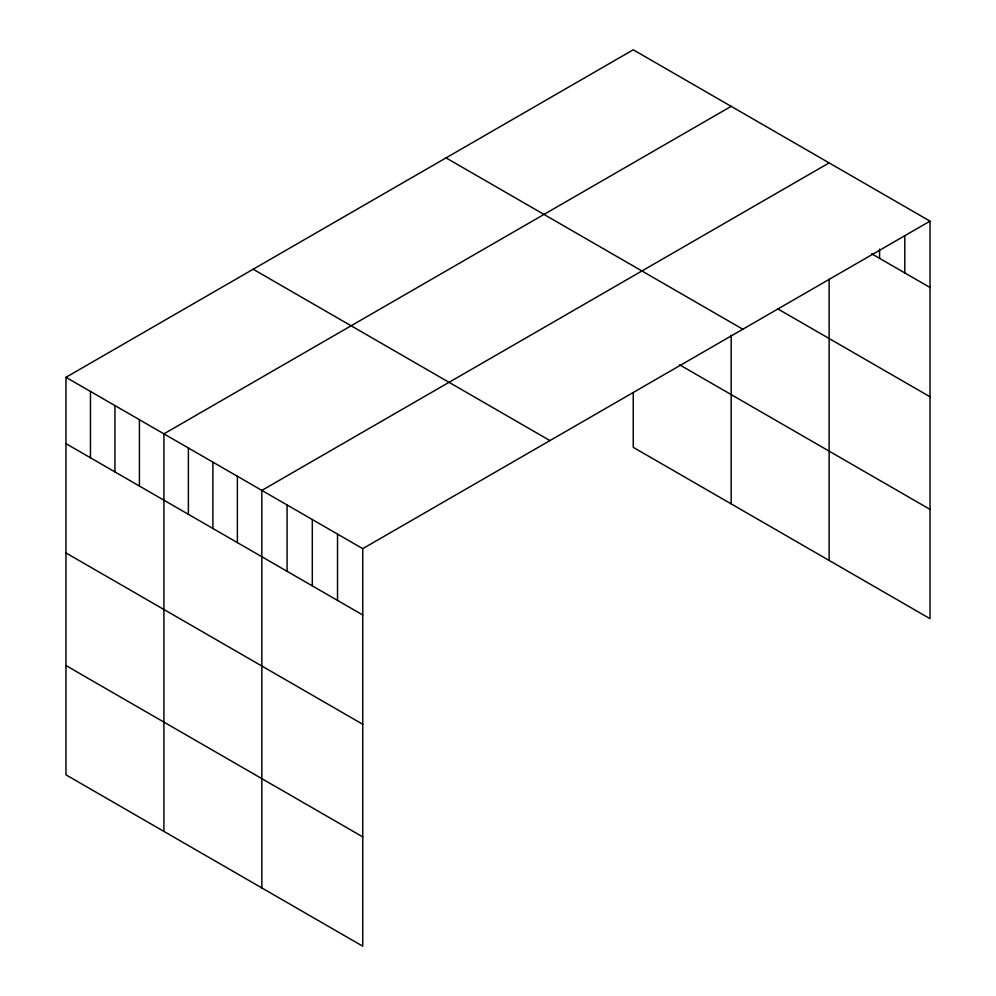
<?xml version="1.0" encoding="UTF-8"?>
<svg xmlns="http://www.w3.org/2000/svg" width="996" height="996" viewBox="0 0 996 996"><rect width="100%" height="100%" fill="white"/><g stroke="black" fill="none" stroke-linecap="round" stroke-linejoin="round"><path stroke-width="1.49" d="M930.027 221.149L362.756 548.659L362.756 946.2L65.973 774.851L65.973 377.31L633.244 49.8L930.027 221.149L930.027 618.69L633.244 447.341L633.244 392.698M731.176 106.348L163.917 433.858L163.917 831.399M829.12 162.896L261.848 490.406L261.848 887.946M871.612 253.756L930.027 287.483M777.577 308.76L930.027 396.781M446.046 157.878L742.829 329.228M679.633 364.822L930.027 509.392M253.171 269.231L549.954 440.581M65.973 377.31L362.756 548.659M65.973 443.643L362.756 614.993M65.973 552.942L362.756 724.291M65.973 665.552L362.756 836.901M904.804 235.89L904.804 272.916M879.58 249.1L879.58 258.35M829.12 279.316L829.12 560.437M731.176 335.316L731.176 503.889M337.532 534.093L337.532 600.426M312.308 519.526L312.308 585.86M287.072 504.96L287.072 571.293M237.372 476.262L237.372 542.596M212.883 462.132L212.883 528.465M188.393 447.988L188.393 514.322M139.428 419.714L139.428 486.048M114.938 405.584L114.938 471.917M90.462 391.453L90.462 457.787"/></g></svg>
